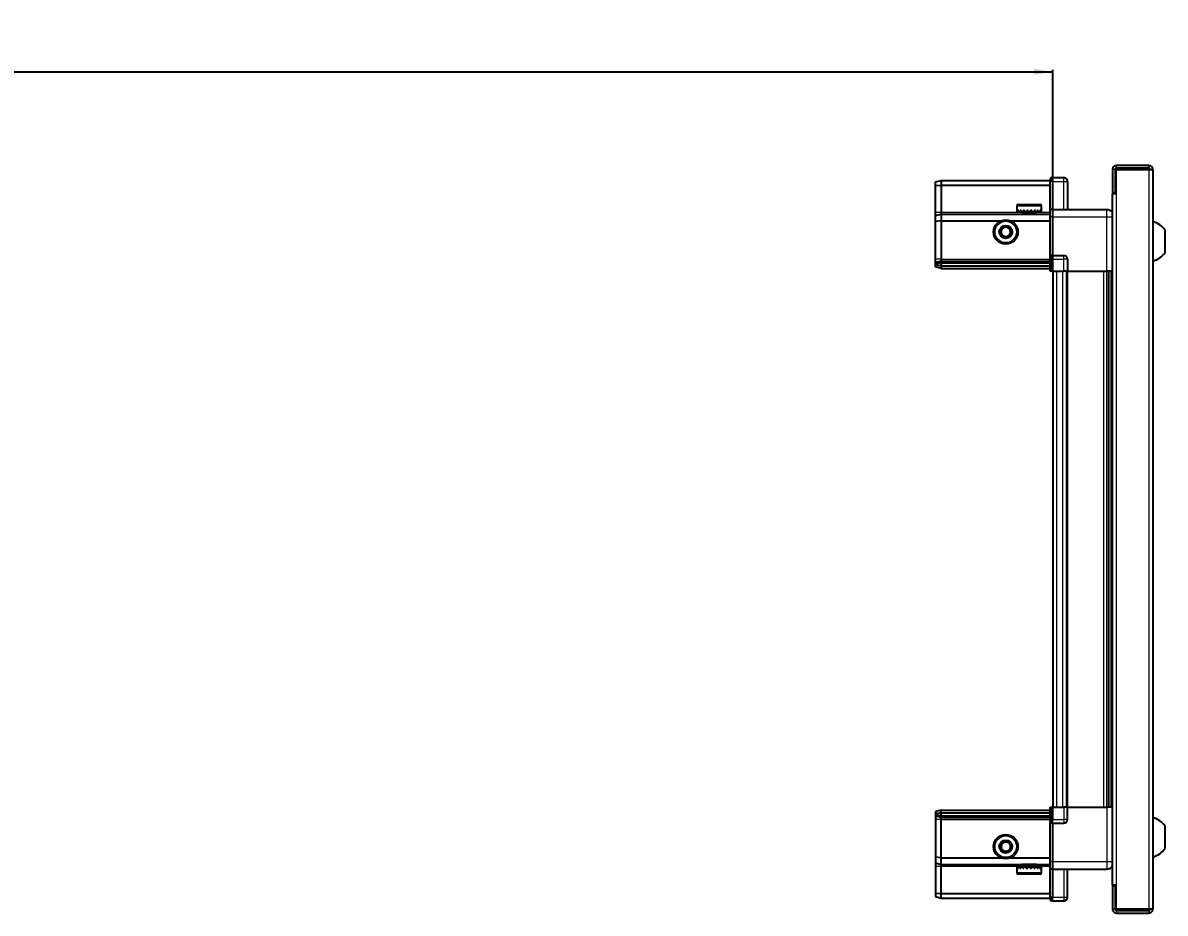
# Model space of a CAD drawing. Header units: millimetres. Extents: x 1021 to 3637, y -589 to 1493.
# Drawn here: x 2445 to 3055, y 943 to 1418 of the extents above; entities that cross this region are included whole.
import ezdxf

# ---------------------------------------------------------------- set-up
doc = ezdxf.new("R2010")
doc.units = ezdxf.units.MM
doc.layers.add('FORMAT', color=7, linetype='Continuous')
doc.styles.add('SLDTEXTSTYLE0', font='TXT', dxfattribs={"width": 0.75})
doc.dimstyles.new('SLDDIMSTYLE0', dxfattribs={"dimtxt": 20, "dimasz": 10, "dimexe": 0, "dimexo": 0.0625, "dimgap": 5, "dimtad": 2, "dimdec": 1, "dimrnd": 1e-09, "dimzin": 12, "dimdsep": 46, "dimtxsty": 'SLDTEXTSTYLE0', "dimsah": 1, "dimcen": 0.09, "dimadec": 0, "dimazin": 3, "dimtfac": 1, "dimtofl": 0, "dimtmove": 0, "dimatfit": 3, "dimfxl": 0, "dimfrac": 2, "dimtolj": 1, "dimtzin": 12, "dimarcsym": 0})

# ---------------------------------------------------------------- blocks, each defined once
blk = doc.blocks.new('_D_4')
at = {"layer": 'FORMAT'}
for p, q in [((1695.13, 1285.67), (1695.13, 1393.16)), ((1695.13, 1392.16), (2995.13, 1392.16)), ((2995.13, 1285.67), (2995.13, 1393.16))]:
    blk.add_line(p, q, dxfattribs=at)
for points in [[(1695.13, 1392.16), (1705.13, 1390.63), (1705.13, 1393.7)], [(2995.13, 1392.16), (2985.13, 1393.7), (2985.13, 1390.63)]]:
    blk.add_solid(points, dxfattribs=at)
at = {"layer": 'FORMAT', "insert": (2315.58, 1417.95), "char_height": 20, "attachment_point": 1, "style": 'SLDTEXTSTYLE0'}
blk.add_mtext('1300', dxfattribs=at)

msp = doc.modelspace()

# ---------------------------------------------------------------- linework, layer by layer
at = {"color": 7, "linetype": 'Continuous', "lineweight": 25}
for p, q in [((3046.38, 1342.16), (3029.08, 1342.16)), ((3046.38, 1340.66), (3046.38, 1342.16)), ((2994.65, 1335.66), (2993.78, 1335.16)), ((2994.65, 1335.66), (2993.78, 1335.16)), ((2994.98, 1335.66), (2994.65, 1335.66)), ((2994.98, 1335.66), (2994.65, 1335.66)), ((2994.98, 1335.66), (2994.98, 1335.66)), ((2994.98, 1333.66), (2994.98, 1335.66)), ((2994.98, 1335.66), (3000.98, 1335.66)), ((3026.98, 1340.06), (3026.98, 1327.66)), ((3028.48, 1340.06), (3028.48, 1327.66)), ((3028.98, 1327.16), (3028.98, 1340.06)), ((3028.98, 1340.06), (3046.38, 1340.06)), ((3046.38, 1340.66), (3029.08, 1340.66)), ((3046.38, 1340.06), (3048.48, 1340.06)), ((3048.48, 1340.06), (3048.48, 945.26)), ((2932.48, 1333.36), (2935.48, 1334.16)), ((2932.48, 1331.51), (2932.48, 1333.36)), ((2932.48, 1331.51), (2935.48, 1331.66)), ((2932.48, 1317.16), (2932.48, 1331.51)), ((2935.48, 1334.16), (2935.48, 1331.66)), ((2935.48, 1334.16), (2993.78, 1334.16)), ((2935.48, 1331.66), (2935.48, 1317.16)), ((2935.48, 1331.66), (2993.78, 1331.66)), ((2993.78, 1335.16), (2993.78, 1333.66)), ((2993.78, 1318.86), (2993.78, 1333.66)), ((2994.98, 1333.66), (2994.98, 1318.86)), ((3002.98, 1333.66), (3002.98, 1318.66)), ((3026.88, 1327.16), (3026.88, 958.16)), ((3026.88, 1327.16), (3028.98, 1327.16)), ((3026.98, 1327.66), (3028.48, 1327.66)), ((2975.98, 1320.56), (2975.98, 1317.66)), ((2975.98, 1317.66), (2976.02, 1317.66)), ((2976.14, 1318.16), (2976.02, 1318.16)), ((2976.02, 1318.16), (2976.02, 1317.66)), ((2976.02, 1317.66), (2976.14, 1317.66)), ((2976.14, 1318.16), (2976.14, 1317.66)), ((2976.14, 1317.66), (2976.55, 1317.66)), ((2976.89, 1318.16), (2976.55, 1318.16)), ((2976.55, 1318.16), (2976.55, 1317.66)), ((2976.55, 1317.66), (2976.89, 1317.66)), ((2976.78, 1321.36), (2988.18, 1321.36)), ((2976.89, 1318.16), (2976.89, 1317.66)), ((2976.89, 1317.66), (2977.66, 1317.66)), ((2978.19, 1318.16), (2977.66, 1318.16)), ((2977.66, 1318.16), (2977.66, 1317.66)), ((2977.66, 1317.66), (2978.19, 1317.66)), ((2978.08, 1317.66), (2978.08, 1317.56)), ((2978.08, 1317.56), (2986.88, 1317.56)), ((2978.19, 1318.16), (2978.19, 1317.66)), ((2978.19, 1317.66), (2979.25, 1317.66)), ((2979.91, 1318.16), (2979.25, 1318.16)), ((2979.25, 1318.16), (2979.25, 1317.66)), ((2979.25, 1317.66), (2979.91, 1317.66)), ((2979.91, 1318.16), (2979.91, 1317.66)), ((2979.91, 1317.66), (2981.15, 1317.66)), ((2981.88, 1318.16), (2981.15, 1318.16)), ((2981.15, 1318.16), (2981.15, 1317.66)), ((2981.15, 1317.66), (2981.58, 1317.66)), ((2981.58, 1318.16), (2981.58, 1317.66)), ((2981.88, 1318.16), (2981.88, 1317.66)), ((2981.88, 1317.66), (2983.18, 1317.66)), ((2983.9, 1318.16), (2983.18, 1318.16)), ((2983.18, 1318.16), (2983.18, 1317.66)), ((2983.45, 1318.16), (2983.45, 1317.66)), ((2983.45, 1317.66), (2983.9, 1317.66)), ((2983.9, 1318.16), (2983.9, 1317.66)), ((2983.9, 1317.66), (2985.14, 1317.66)), ((2985.8, 1318.16), (2985.14, 1318.16)), ((2985.14, 1318.16), (2985.14, 1317.66)), ((2985.14, 1317.66), (2985.8, 1317.66)), ((2985.8, 1318.16), (2985.8, 1317.66)), ((2985.8, 1317.66), (2986.84, 1317.66)), ((2987.36, 1318.16), (2986.84, 1318.16)), ((2986.84, 1318.16), (2986.84, 1317.66)), ((2986.84, 1317.66), (2987.36, 1317.66)), ((2986.88, 1317.56), (2986.88, 1317.66)), ((2987.36, 1318.16), (2987.36, 1317.66)), ((2987.36, 1317.66), (2988.12, 1317.66)), ((2988.45, 1318.16), (2988.12, 1318.16)), ((2988.12, 1318.16), (2988.12, 1317.66)), ((2988.12, 1317.66), (2988.45, 1317.66)), ((2988.45, 1318.16), (2988.45, 1317.66)), ((2988.45, 1317.66), (2988.84, 1317.66)), ((2988.95, 1318.16), (2988.84, 1318.16)), ((2988.84, 1318.16), (2988.84, 1317.66)), ((2988.84, 1317.66), (2988.95, 1317.66)), ((2988.95, 1318.16), (2988.95, 1317.66)), ((2988.95, 1317.66), (2988.98, 1317.66)), ((2988.98, 1317.66), (2988.98, 1320.56)), ((2993.78, 1318.66), (2993.78, 1318.86)), ((2994.98, 1318.66), (2993.78, 1318.66)), ((2993.78, 1314.66), (2993.78, 1318.66)), ((2994.98, 1318.86), (2994.98, 1318.66)), ((2994.98, 1318.66), (2994.98, 1314.66)), ((2994.98, 1318.66), (3023.98, 1318.66)), ((2932.48, 1315.36), (2932.48, 1317.16)), ((2932.48, 1315.36), (2935.48, 1316.16)), ((2932.48, 1312.33), (2932.48, 1315.36)), ((2935.48, 1312.66), (2932.48, 1312.33)), ((2932.48, 1292.16), (2932.48, 1312.33)), ((2935.48, 1317.16), (2935.48, 1316.16)), ((2935.48, 1316.16), (2935.48, 1312.66)), ((2935.48, 1316.16), (2993.78, 1316.16)), ((2935.48, 1312.66), (2935.48, 1292.16)), ((2935.48, 1312.66), (2967.48, 1312.66)), ((2972.48, 1312.66), (2993.78, 1312.66)), ((2978.48, 1317.16), (2979.17, 1316.68)), ((2978.48, 1317.16), (2986.48, 1317.16)), ((2979.17, 1316.68), (2978.48, 1316.2)), ((2978.48, 1316.2), (2978.48, 1316.16)), ((2978.48, 1316.2), (2986.48, 1316.2)), ((2979.17, 1316.68), (2985.79, 1316.68)), ((2985.79, 1316.68), (2986.48, 1317.16)), ((2986.48, 1316.2), (2985.79, 1316.68)), ((2986.48, 1316.16), (2986.48, 1316.2)), ((2993.78, 1294.36), (2993.78, 1314.66)), ((2994.98, 1314.66), (2994.98, 1294.36)), ((3055.08, 1295.66), (3055.08, 1307.66)), ((2993.78, 1294.16), (2993.78, 1294.36)), ((2994.98, 1294.16), (2993.78, 1294.16)), ((2993.78, 1294.16), (2993.78, 1293.49)), ((2993.78, 1285.66), (2993.78, 1293.49)), ((2994.98, 1294.36), (2994.98, 1294.16)), ((2994.98, 1292.16), (2994.98, 1294.16)), ((2994.98, 1292.16), (2994.98, 1294.16)), ((2994.98, 1294.16), (3000.98, 1294.16)), ((2932.48, 1290.36), (2932.48, 1292.16)), ((2935.48, 1291.16), (2932.48, 1290.36)), ((2932.48, 1289.62), (2932.48, 1290.36)), ((2935.48, 1290.16), (2932.48, 1289.62)), ((2932.48, 1289.12), (2932.48, 1289.62)), ((2935.48, 1288.66), (2932.48, 1289.12)), ((2932.48, 1287.97), (2932.48, 1289.12)), ((2935.48, 1287.16), (2932.48, 1287.97)), ((2935.48, 1292.16), (2935.48, 1291.16)), ((2935.48, 1291.16), (2935.48, 1290.16)), ((2935.48, 1291.16), (2993.78, 1291.16)), ((2935.48, 1290.16), (2935.48, 1288.66)), ((2935.48, 1290.16), (2993.78, 1290.16)), ((2935.48, 1288.66), (2935.48, 1287.16)), ((2935.48, 1288.66), (2993.78, 1288.66)), ((2935.48, 1287.16), (2993.78, 1287.16)), ((2994.65, 1292.16), (2994.65, 1285.66)), ((2994.98, 1292.16), (2994.98, 1285.66)), ((3002.98, 1292.16), (3002.98, 1285.66)), ((2994.65, 1285.66), (2993.78, 1285.66)), ((2994.98, 1285.66), (2994.65, 1285.66)), ((2994.98, 1285.66), (3000.98, 1285.66)), ((2995.13, 1285.66), (2995.13, 999.66)), ((3002.98, 1285.66), (3000.98, 1285.66)), ((3002.33, 1285.66), (3002.33, 999.66)), ((3002.98, 1285.66), (3023.98, 1285.66)), ((3025.01, 999.66), (3025.01, 1285.66)), ((3025.04, 999.66), (3025.04, 1285.66)), ((3026.83, 1285.66), (3026.83, 999.66)), ((2935.48, 998.16), (2932.48, 997.36)), ((2932.48, 997.36), (2932.48, 996.21)), ((2935.48, 996.66), (2932.48, 996.21)), ((2932.48, 996.21), (2932.48, 995.71)), ((2935.48, 995.16), (2932.48, 995.71)), ((2932.48, 995.71), (2932.48, 994.97)), ((2935.48, 994.16), (2932.48, 994.97)), ((2932.48, 994.97), (2932.48, 993.16)), ((2935.48, 996.66), (2935.48, 998.16)), ((2935.48, 998.16), (2993.78, 998.16)), ((2935.48, 995.16), (2935.48, 996.66)), ((2935.48, 996.66), (2993.78, 996.66)), ((2935.48, 995.16), (2993.78, 995.16)), ((2935.48, 994.16), (2935.48, 995.16)), ((2935.48, 994.16), (2993.78, 994.16)), ((2935.48, 993.16), (2935.48, 994.16)), ((2993.78, 991.84), (2993.78, 999.66)), ((2993.78, 999.66), (2994.65, 999.66)), ((2994.65, 999.66), (2994.65, 999.66)), ((2994.65, 999.66), (2994.65, 993.16)), ((2994.98, 999.66), (2994.65, 999.66)), ((2994.98, 999.66), (2994.98, 993.16)), ((2994.98, 999.66), (2994.98, 999.66)), ((2994.98, 999.66), (2994.98, 993.16)), ((2994.98, 999.66), (3000.98, 999.66)), ((3002.98, 999.66), (3000.98, 999.66)), ((3002.98, 993.16), (3002.98, 999.66)), ((3002.98, 999.66), (3023.98, 999.66)), ((2932.48, 993.16), (2932.48, 973)), ((2935.48, 972.66), (2935.48, 993.16)), ((2993.78, 991.84), (2993.78, 991.16)), ((2994.98, 991.16), (2993.78, 991.16)), ((2993.78, 990.96), (2993.78, 991.16)), ((2993.78, 970.66), (2993.78, 990.96)), ((2994.98, 991.16), (2994.98, 993.16)), ((2994.98, 991.16), (2994.98, 990.96)), ((2994.98, 991.16), (3000.98, 991.16)), ((2994.98, 990.96), (2994.98, 970.66)), ((3055.08, 977.66), (3055.08, 989.66)), ((2935.48, 972.66), (2932.48, 973)), ((2932.48, 973), (2932.48, 969.97)), ((2932.48, 969.97), (2935.48, 969.16)), ((2932.48, 969.97), (2932.48, 968.16)), ((2935.48, 972.66), (2967.48, 972.66)), ((2935.48, 969.16), (2935.48, 972.66)), ((2972.48, 972.66), (2993.78, 972.66)), ((2993.78, 966.66), (2993.78, 970.66)), ((2994.98, 970.66), (2994.98, 966.66)), ((2932.48, 968.16), (2932.48, 953.82)), ((2935.48, 969.16), (2993.78, 969.16)), ((2935.48, 968.16), (2935.48, 969.16)), ((2935.48, 953.66), (2935.48, 968.16)), ((2975.98, 967.66), (2975.98, 964.76)), ((2976, 967.66), (2975.98, 967.66)), ((2976, 967.16), (2976, 967.66)), ((2976.1, 967.66), (2976, 967.66)), ((2976, 967.16), (2976.1, 967.16)), ((2976.1, 967.16), (2976.1, 967.66)), ((2976.47, 967.66), (2976.1, 967.66)), ((2976.47, 967.16), (2976.47, 967.66)), ((2976.79, 967.66), (2976.47, 967.66)), ((2976.47, 967.16), (2976.79, 967.16)), ((2988.18, 963.96), (2976.78, 963.96)), ((2976.79, 967.16), (2976.79, 967.66)), ((2977.53, 967.66), (2976.79, 967.66)), ((2977.53, 967.16), (2977.53, 967.66)), ((2978.04, 967.66), (2977.53, 967.66)), ((2977.53, 967.16), (2978.04, 967.16)), ((2978.04, 967.16), (2978.04, 967.66)), ((2979.07, 967.66), (2978.04, 967.66)), ((2978.08, 967.76), (2978.08, 967.66)), ((2986.88, 967.76), (2978.08, 967.76)), ((2978.48, 969.16), (2978.48, 969.13)), ((2978.48, 969.13), (2979.17, 968.65)), ((2986.48, 969.13), (2978.48, 969.13)), ((2979.17, 968.65), (2978.48, 968.16)), ((2986.48, 968.16), (2978.48, 968.16)), ((2979.07, 967.16), (2979.07, 967.66)), ((2979.72, 967.66), (2979.07, 967.66)), ((2979.07, 967.16), (2979.72, 967.16)), ((2985.79, 968.65), (2979.17, 968.65)), ((2979.72, 967.16), (2979.72, 967.66)), ((2980.95, 967.66), (2979.72, 967.66)), ((2980.95, 967.16), (2980.95, 967.66)), ((2981.44, 967.66), (2980.95, 967.66)), ((2980.95, 967.16), (2981.68, 967.16)), ((2981.44, 967.16), (2981.44, 967.66)), ((2981.68, 967.16), (2981.68, 967.66)), ((2982.98, 967.66), (2981.68, 967.66)), ((2982.98, 967.16), (2982.98, 967.66)), ((2982.98, 967.16), (2983.71, 967.16)), ((2983.31, 967.16), (2983.31, 967.66)), ((2983.71, 967.66), (2983.31, 967.66)), ((2983.71, 967.16), (2983.71, 967.66)), ((2984.95, 967.66), (2983.71, 967.66)), ((2984.95, 967.16), (2984.95, 967.66)), ((2985.62, 967.66), (2984.95, 967.66)), ((2984.95, 967.16), (2985.62, 967.16)), ((2985.62, 967.16), (2985.62, 967.66)), ((2986.69, 967.66), (2985.62, 967.66)), ((2985.79, 968.65), (2986.48, 969.13)), ((2986.48, 968.16), (2985.79, 968.65)), ((2986.48, 969.13), (2986.48, 969.16)), ((2986.69, 967.16), (2986.69, 967.66)), ((2987.23, 967.66), (2986.69, 967.66)), ((2986.69, 967.16), (2987.23, 967.16)), ((2986.88, 967.66), (2986.88, 967.76)), ((2987.23, 967.16), (2987.23, 967.66)), ((2988.02, 967.66), (2987.23, 967.66)), ((2988.02, 967.16), (2988.02, 967.66)), ((2988.37, 967.66), (2988.02, 967.66)), ((2988.02, 967.16), (2988.37, 967.16)), ((2988.37, 967.16), (2988.37, 967.66)), ((2988.8, 967.66), (2988.37, 967.66)), ((2988.8, 967.16), (2988.8, 967.66)), ((2988.93, 967.66), (2988.8, 967.66)), ((2988.8, 967.16), (2988.93, 967.16)), ((2988.93, 967.16), (2988.93, 967.66)), ((2988.98, 967.66), (2988.93, 967.66)), ((2988.98, 964.76), (2988.98, 967.66)), ((2994.98, 966.66), (2993.78, 966.66)), ((2993.78, 966.46), (2993.78, 966.66)), ((2993.78, 951.66), (2993.78, 966.46)), ((2994.98, 966.66), (2994.98, 966.46)), ((2994.98, 966.66), (3023.98, 966.66)), ((2994.98, 966.46), (2994.98, 951.66)), ((2994.98, 966.46), (2994.98, 951.66)), ((3002.98, 951.66), (3002.98, 966.66)), ((3028.98, 958.16), (3026.88, 958.16)), ((3026.98, 957.66), (3028.48, 957.66)), ((3026.98, 957.66), (3026.98, 945.26)), ((3028.48, 957.66), (3028.48, 945.26)), ((3028.98, 945.26), (3028.98, 958.16)), ((2932.48, 953.82), (2935.48, 953.66)), ((2932.48, 953.82), (2932.48, 951.97)), ((2932.48, 951.97), (2935.48, 951.16)), ((2935.48, 953.66), (2993.78, 953.66)), ((2935.48, 951.16), (2935.48, 953.66)), ((2993.78, 951.66), (2993.78, 950.16)), ((2994.98, 949.66), (2994.98, 951.66)), ((2935.48, 951.16), (2993.78, 951.16)), ((2993.78, 950.16), (2994.65, 949.66)), ((2994.98, 949.66), (2994.65, 949.66)), ((2994.98, 949.66), (3000.98, 949.66)), ((3046.38, 945.26), (3028.98, 945.26)), ((3029.08, 944.66), (3046.38, 944.66)), ((3029.08, 943.16), (3046.38, 943.16)), ((3048.48, 945.26), (3046.38, 945.26)), ((3046.38, 944.66), (3046.38, 943.16))]:
    msp.add_line(p, q, dxfattribs=at)
at = {"color": 8, "linetype": 'Continuous', "lineweight": 18}
for p, q in [((3029.08, 1340.66), (3029.08, 1342.16)), ((3000.98, 1333.66), (3000.98, 1335.66)), ((3028.48, 1340.06), (3026.98, 1340.06)), ((3046.38, 1340.06), (3046.38, 945.26)), ((2994.98, 1333.66), (2993.78, 1333.66)), ((2994.98, 1333.66), (3000.98, 1333.66)), ((3000.98, 1318.66), (3000.98, 1333.66)), ((3000.98, 1333.66), (3002.98, 1333.66)), ((3028.98, 1327.16), (3028.98, 958.16)), ((2975.98, 1320.56), (2988.98, 1320.56)), ((2993.78, 1318.86), (2994.98, 1318.86)), ((2932.48, 1317.16), (2935.48, 1317.16)), ((2935.48, 1317.16), (2978.48, 1317.16)), ((2986.48, 1317.16), (2993.78, 1317.16)), ((2994.98, 1314.66), (2993.78, 1314.66)), ((2994.98, 1314.66), (3023.98, 1314.66)), ((3023.98, 1285.66), (3023.98, 1314.66)), ((2993.78, 1294.36), (2994.98, 1294.36)), ((3000.98, 1292.16), (3000.98, 1294.16)), ((2935.48, 1292.16), (2932.48, 1292.16)), ((2935.48, 1292.16), (2993.78, 1292.16)), ((2994.98, 1292.16), (2994.65, 1292.16)), ((2994.98, 1292.16), (3000.98, 1292.16)), ((3000.98, 1285.66), (3000.98, 1292.16)), ((3002.98, 1292.16), (3000.98, 1292.16)), ((2997.13, 1285.66), (2997.13, 999.66)), ((3000.33, 1285.66), (3000.33, 999.66)), ((3002.98, 1285.66), (3002.98, 999.66)), ((3022.39, 999.66), (3022.39, 1285.66)), ((3023.8, 1285.66), (3023.8, 999.66)), ((3026.25, 999.66), (3026.25, 1285.66)), ((2994.98, 999.66), (2994.65, 999.66)), ((3000.98, 999.66), (3000.98, 993.16)), ((3023.98, 999.66), (3023.98, 970.66)), ((2935.48, 993.16), (2932.48, 993.16)), ((2935.48, 993.16), (2993.78, 993.16)), ((2994.98, 990.96), (2993.78, 990.96)), ((2994.98, 993.16), (2994.65, 993.16)), ((2994.98, 993.16), (3000.98, 993.16)), ((3002.98, 993.16), (3000.98, 993.16)), ((3000.98, 993.16), (3000.98, 991.16)), ((2994.98, 970.66), (2993.78, 970.66)), ((2994.98, 970.66), (3023.98, 970.66)), ((2932.48, 968.16), (2935.48, 968.16)), ((2935.48, 968.16), (2978.48, 968.16)), ((2988.98, 964.76), (2975.98, 964.76)), ((2986.48, 968.16), (2993.78, 968.16)), ((2994.98, 966.46), (2993.78, 966.46)), ((3000.98, 966.66), (3000.98, 951.66)), ((2994.98, 951.66), (2993.78, 951.66)), ((2994.98, 951.66), (3000.98, 951.66)), ((3000.98, 951.66), (3002.98, 951.66)), ((3000.98, 951.66), (3000.98, 949.66)), ((3028.48, 945.26), (3026.98, 945.26)), ((3029.08, 944.66), (3029.08, 943.16))]:
    msp.add_line(p, q, dxfattribs=at)
at = {"color": 7, "linetype": 'Continuous', "lineweight": 25}
for centre, radius in [((2969.98, 1306.66), 6.5), ((2969.98, 1306.66), 3.46), ((2969.98, 978.66), 6.5), ((2969.98, 978.66), 3.46)]:
    msp.add_circle(centre, radius, dxfattribs=at)
at = {"color": 8, "linetype": 'Continuous', "lineweight": 18}
for centre in [(2969.98, 1306.66), (2969.98, 978.66)]:
    msp.add_circle(centre, 5.7, dxfattribs=at)
at = {"color": 7, "linetype": 'Continuous', "lineweight": 25}
for centre, radius, start, end in [((3029.08, 1340.06), 2.1, 90, 180), ((3046.38, 1340.06), 2.1, 0, 90), ((3000.98, 1333.66), 2, 360, 90), ((3029.08, 1340.06), 0.6, 90, 180), ((3046.38, 1340.06), 0.6, 0, 90), ((2976.78, 1320.56), 0.8, 90, 180), ((2978.08, 1317.16), 0.4, 0, 90), ((2986.88, 1317.16), 0.4, 90, 180), ((2988.18, 1320.56), 0.8, 0, 90), ((3045.46, 1300.64), 11.91, 36.1266, 75.29965), ((2969.98, 1306.66), 2.5, 120.74103, 180.74103), ((2969.98, 1306.66), 2.5, 180.74103, 240.74103), ((2969.98, 1306.66), 2.5, 60.74103, 120.74103), ((2969.98, 1306.66), 2.5, 0.74103, 60.74103), ((2969.98, 1306.66), 2.5, 300.74103, 0.74103), ((2969.98, 1306.66), 2.5, 240.74103, 300.74103), ((3000.98, 1292.16), 2, 0, 90), ((3045.46, 1302.69), 11.91, 284.70035, 323.8734), ((3045.46, 982.64), 11.91, 36.1266, 75.29965), ((3000.98, 993.16), 2, 270, 0), ((2969.98, 978.66), 2.5, 155.91157, 215.91157), ((2969.98, 978.66), 2.5, 95.91157, 155.91157), ((2969.98, 978.66), 2.5, 215.91157, 275.91157), ((2969.98, 978.66), 2.5, 35.91157, 95.91157), ((2969.98, 978.66), 2.5, 275.91157, 335.91157), ((2969.98, 978.66), 2.5, 335.91157, 35.91157), ((3045.46, 984.69), 11.91, 284.70035, 323.8734), ((2976.78, 964.76), 0.8, 180, 270), ((2978.08, 968.16), 0.4, 270, 360), ((2986.88, 968.16), 0.4, 180, 270), ((2988.18, 964.76), 0.8, 270, 360), ((3000.98, 951.66), 2, 270, 0), ((3029.08, 945.26), 2.1, 180, 270), ((3029.08, 945.26), 0.6, 180, 270), ((3046.38, 945.26), 2.1, 270, 0), ((3046.38, 945.26), 0.6, 270, 0)]:
    msp.add_arc(centre, radius, start, end, dxfattribs=at)
for centre, start_param, end_param in [((2991.19, 1292.16), 0, 0.722734), ((2991.19, 993.16), 5.560451, 6.283185)]:
    msp.add_ellipse(centre, major_axis=(3.46, 0), ratio=0.57735, start_param=start_param, end_param=end_param, dxfattribs=at)
for points, knots in [([(3023.98, 1318.66), (3024.42, 1318.62), (3025.1, 1318.55), (3025.91, 1318.11), (3026.47, 1317.67), (3026.75, 1317.3), (3026.88, 1317.12)], [0, 0, 0, 0, 0.384298, 0.591173, 0.802437, 1, 1, 1, 1]), ([(2967.46, 1308.07), (2967.91, 1308.34), (2968.74, 1308.83), (2969.56, 1309.32), (2969.95, 1309.55)], [0, 0, 0, 0, 0.5346859, 1, 1, 1, 1]), ([(2967.5, 1305.19), (2967.5, 1305.31), (2967.49, 1305.91), (2967.48, 1306.91), (2967.47, 1307.73), (2967.46, 1308.07)], [0, 0, 0, 0, 0.133125, 0.637099, 1, 1, 1, 1]), ([(2970.02, 1303.78), (2969.57, 1304.03), (2968.73, 1304.5), (2967.89, 1304.97), (2967.5, 1305.19)], [0, 0, 0, 0, 0.534686, 1, 1, 1, 1]), ([(2969.95, 1309.55), (2970.4, 1309.3), (2971.24, 1308.83), (2972.07, 1308.36), (2972.46, 1308.14)], [0, 0, 0, 0, 0.534686, 1, 1, 1, 1]), ([(2972.5, 1305.25), (2972.06, 1304.99), (2971.23, 1304.5), (2970.4, 1304.01), (2970.02, 1303.78)], [0, 0, 0, 0, 0.534686, 1, 1, 1, 1]), ([(2972.46, 1308.14), (2972.47, 1307.8), (2972.48, 1306.97), (2972.49, 1305.98), (2972.5, 1305.38), (2972.5, 1305.25)], [0, 0, 0, 0, 0.362901, 0.866875, 1, 1, 1, 1]), ([(3026.83, 1285.66), (3026.8, 1285.66), (3026.58, 1285.66), (3025.86, 1285.66), (3024.89, 1285.66), (3024.24, 1285.66), (3023.98, 1285.66)], [0, 0, 0, 0, 0.071707, 0.420979, 0.770251, 1, 1, 1, 1]), ([(3026.83, 999.66), (3026.8, 999.66), (3026.58, 999.66), (3025.86, 999.66), (3024.89, 999.66), (3024.24, 999.66), (3023.98, 999.66)], [0, 0, 0, 0, 0.0717073, 0.4209791, 0.7702508, 1, 1, 1, 1]), ([(2967.11, 978.37), (2967.32, 978.84), (2967.72, 979.72), (2968.11, 980.59), (2968.29, 981)], [0, 0, 0, 0, 0.534686, 1, 1, 1, 1]), ([(2968.81, 976.03), (2968.5, 976.45), (2967.94, 977.23), (2967.37, 978.01), (2967.11, 978.37)], [0, 0, 0, 0, 0.5346859, 1, 1, 1, 1]), ([(2968.29, 981), (2968.63, 981.04), (2969.45, 981.12), (2970.44, 981.22), (2971.04, 981.29), (2971.16, 981.3)], [0, 0, 0, 0, 0.362901, 0.866875, 1, 1, 1, 1]), ([(2971.68, 976.33), (2971.55, 976.31), (2970.96, 976.25), (2969.97, 976.15), (2969.15, 976.06), (2968.81, 976.03)], [0, 0, 0, 0, 0.1331247, 0.6370994, 1, 1, 1, 1]), ([(2971.16, 981.3), (2971.46, 980.88), (2972.03, 980.1), (2972.59, 979.32), (2972.85, 978.96)], [0, 0, 0, 0, 0.534686, 1, 1, 1, 1]), ([(2972.85, 978.96), (2972.64, 978.49), (2972.25, 977.61), (2971.86, 976.73), (2971.68, 976.33)], [0, 0, 0, 0, 0.534686, 1, 1, 1, 1]), ([(3023.98, 966.66), (3024.42, 966.71), (3025.1, 966.78), (3025.91, 967.22), (3026.47, 967.66), (3026.75, 968.03), (3026.88, 968.21)], [0, 0, 0, 0, 0.384298, 0.591173, 0.802437, 1, 1, 1, 1])]:
    msp.add_open_spline(points, degree=3, knots=knots, dxfattribs=at)
at = {"color": 8, "linetype": 'Continuous', "lineweight": 18}
for points in [[(3023.98, 1314.66), (3023.98, 1315.19), (3023.98, 1316.24), (3023.98, 1317.56), (3023.98, 1318.48), (3023.98, 1318.6), (3023.98, 1318.66)], [(3023.98, 970.66), (3023.98, 970.14), (3023.98, 969.09), (3023.98, 967.77), (3023.98, 966.84), (3023.98, 966.72), (3023.98, 966.66)]]:
    msp.add_open_spline(points, degree=3, dxfattribs=at)
for points in [[(3023.98, 1314.66), (3024.42, 1314.66), (3025.1, 1314.66), (3025.91, 1314.66), (3026.47, 1314.66), (3026.75, 1314.66), (3026.88, 1314.66)], [(3023.98, 970.66), (3024.42, 970.66), (3025.1, 970.66), (3025.91, 970.66), (3026.47, 970.66), (3026.75, 970.66), (3026.88, 970.66)]]:
    msp.add_open_spline(points, degree=3, knots=[0, 0, 0, 0, 0.384298, 0.591173, 0.802437, 1, 1, 1, 1], dxfattribs=at)

# ---------------------------------------------------------------- dimensions: what is measured, and where the dimension line sits
at = {"layer": 'FORMAT'}
dim = msp.add_linear_dim(base=(2995.13, 1392.16), p1=(1695.13, 1285.66), p2=(2995.13, 1285.66), angle=0, dimstyle='SLDDIMSTYLE0', dxfattribs=at)
dim.commit()
dim.dimension.update_dxf_attribs({"geometry": '_D_4', "text_midpoint": (2345.13, 1392.16), "dimtype": 160})

doc.saveas('drawing.dxf')
